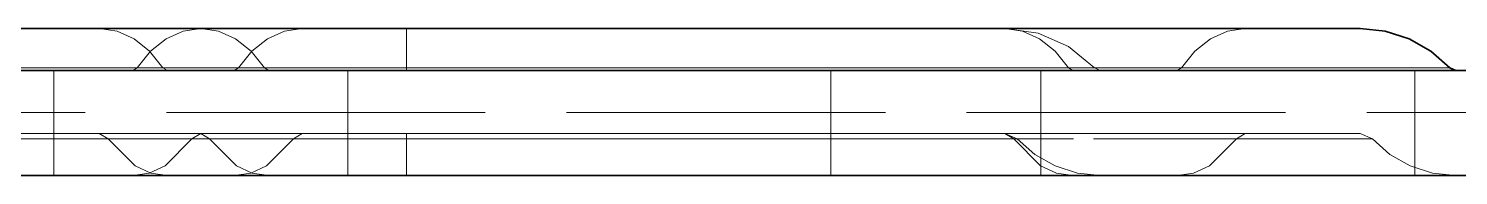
# Model space of a CAD drawing. Extents: x -442948 to -439736, y 420528 to 424220.
# Drawn here: x -442406.22 to -442372.18, y 423917.26 to 423920.76 of the extents above; entities that cross this region are included whole.
import ezdxf

# ---------------------------------------------------------------- set-up
doc = ezdxf.new("R2010")
doc.units = 0
doc.linetypes.add('DASHED2', pattern=[9.525, 6.35, -3.175])
for name, color, linetype, lineweight in [('GIZLI', 8, 'DASHED2', 18), ('GORUNEN', 7, 'Continuous', 35), ('TEGET', 8, 'Continuous', 18)]:
    doc.layers.add(name, color=color, linetype=linetype, lineweight=lineweight)

msp = doc.modelspace()

# ---------------------------------------------------------------- linework, layer by layer
at = {"layer": 'GIZLI', "color": 6}
for points in [[(-442421.264, 423920.76), (-442402.121, 423920.76)], [(-442404.536, 423920.76), (-442399.705, 423920.76)], [(-442382.977, 423920.76), (-442402.121, 423920.76)], [(-442402.121, 423920.76), (-442382.977, 423920.76)], [(-442399.705, 423920.76), (-442377.257, 423920.76)], [(-442377.257, 423920.76), (-442376.436, 423920.76), (-442375.512, 423920.76), (-442374.792, 423920.76), (-442374.59, 423920.76), (-442374.521, 423920.76)], [(-442309.621, 423918.76), (-442494.621, 423918.76)]]:
    msp.add_lwpolyline(points, dxfattribs=at)
at = {"layer": 'GIZLI'}
for points in [[(-442403.021, 423919.824), (-442403.339, 423920.22), (-442403.709, 423920.515), (-442404.113, 423920.698), (-442404.536, 423920.76)], [(-442403.636, 423919.824), (-442403.317, 423920.22), (-442402.948, 423920.515), (-442402.543, 423920.698), (-442402.121, 423920.76)], [(-442403.636, 423919.824), (-442403.317, 423920.22), (-442402.948, 423920.515), (-442402.543, 423920.698), (-442402.121, 423920.76)], [(-442400.605, 423919.824), (-442400.924, 423920.22), (-442401.293, 423920.515), (-442401.698, 423920.698), (-442402.121, 423920.76)], [(-442400.605, 423919.824), (-442400.924, 423920.22), (-442401.293, 423920.515), (-442401.698, 423920.698), (-442402.121, 423920.76)], [(-442401.221, 423919.824), (-442400.902, 423920.22), (-442400.533, 423920.515), (-442400.128, 423920.698), (-442399.705, 423920.76)], [(-442381.462, 423919.824), (-442381.78, 423920.22), (-442382.15, 423920.515), (-442382.555, 423920.698), (-442382.977, 423920.76)], [(-442381.462, 423919.824), (-442381.78, 423920.22), (-442382.15, 423920.515), (-442382.555, 423920.698), (-442382.977, 423920.76)], [(-442380.844, 423919.824), (-442381.459, 423920.33), (-442382.188, 423920.65), (-442382.977, 423920.76)], [(-442378.773, 423919.824), (-442378.454, 423920.22), (-442378.085, 423920.515), (-442377.68, 423920.698), (-442377.257, 423920.76)], [(-442432.121, 423919.76), (-442431.368, 423919.76), (-442429.15, 423919.76), (-442425.576, 423919.76), (-442420.825, 423919.76), (-442415.137, 423919.76), (-442408.796, 423919.76), (-442402.121, 423919.76), (-442395.445, 423919.76), (-442389.104, 423919.76), (-442383.416, 423919.76), (-442378.666, 423919.76), (-442375.092, 423919.76), (-442372.873, 423919.76), (-442372.121, 423919.76)], [(-442425.364, 423919.76), (-442402.916, 423919.76)], [(-442422.884, 423919.76), (-442403.741, 423919.76)], [(-442403.741, 423919.76), (-442422.884, 423919.76)], [(-442422.779, 423919.824), (-442403.636, 423919.824)], [(-442387.121, 423919.76), (-442417.121, 423919.76)], [(-442407.021, 423919.824), (-442403.021, 423919.824)], [(-442403.636, 423919.824), (-442407.021, 423919.824)], [(-442397.221, 423919.76), (-442407.021, 423919.76)], [(-442402.121, 423919.76), (-442402.512, 423919.76), (-442402.899, 423919.76), (-442403.277, 423919.76), (-442403.639, 423919.76), (-442403.983, 423919.76), (-442404.303, 423919.76), (-442404.595, 423919.76), (-442404.857, 423919.76), (-442405.084, 423919.76), (-442405.274, 423919.76), (-442405.424, 423919.76), (-442405.533, 423919.76), (-442405.599, 423919.76), (-442405.621, 423919.76)], [(-442405.621, 423919.76), (-442405.621, 423917.26)], [(-442405.621, 423919.76), (-442405.599, 423919.76), (-442405.533, 423919.76), (-442405.424, 423919.76), (-442405.274, 423919.76), (-442405.084, 423919.76), (-442404.857, 423919.76), (-442404.595, 423919.76), (-442404.303, 423919.76), (-442403.983, 423919.76), (-442403.639, 423919.76), (-442403.277, 423919.76), (-442402.899, 423919.76), (-442402.512, 423919.76), (-442402.121, 423919.76)], [(-442402.121, 423919.76), (-442402.512, 423919.76), (-442402.899, 423919.76), (-442403.277, 423919.76), (-442403.639, 423919.76), (-442403.983, 423919.76), (-442404.303, 423919.76), (-442404.595, 423919.76), (-442404.857, 423919.76), (-442405.084, 423919.76), (-442405.274, 423919.76), (-442405.424, 423919.76), (-442405.533, 423919.76), (-442405.599, 423919.76), (-442405.621, 423919.76)], [(-442405.621, 423919.76), (-442405.621, 423917.26)], [(-442405.621, 423919.76), (-442405.599, 423919.76), (-442405.533, 423919.76), (-442405.424, 423919.76), (-442405.274, 423919.76), (-442405.084, 423919.76), (-442404.857, 423919.76), (-442404.595, 423919.76), (-442404.303, 423919.76), (-442403.983, 423919.76), (-442403.639, 423919.76), (-442403.277, 423919.76), (-442402.899, 423919.76), (-442402.512, 423919.76), (-442402.121, 423919.76)], [(-442402.121, 423919.76), (-442402.512, 423919.76), (-442402.899, 423919.76), (-442403.277, 423919.76), (-442403.639, 423919.76), (-442403.983, 423919.76), (-442404.303, 423919.76), (-442404.595, 423919.76), (-442404.857, 423919.76), (-442405.084, 423919.76), (-442405.274, 423919.76), (-442405.424, 423919.76), (-442405.533, 423919.76), (-442405.599, 423919.76), (-442405.621, 423919.76)], [(-442405.621, 423919.76), (-442405.621, 423917.26)], [(-442405.621, 423919.76), (-442405.599, 423919.76), (-442405.533, 423919.76), (-442405.424, 423919.76), (-442405.274, 423919.76), (-442405.084, 423919.76), (-442404.857, 423919.76), (-442404.595, 423919.76), (-442404.303, 423919.76), (-442403.983, 423919.76), (-442403.639, 423919.76), (-442403.277, 423919.76), (-442402.899, 423919.76), (-442402.512, 423919.76), (-442402.121, 423919.76)], [(-442402.121, 423919.76), (-442402.512, 423919.76), (-442402.899, 423919.76), (-442403.277, 423919.76), (-442403.639, 423919.76), (-442403.983, 423919.76), (-442404.303, 423919.76), (-442404.595, 423919.76), (-442404.857, 423919.76), (-442405.084, 423919.76), (-442405.274, 423919.76), (-442405.424, 423919.76), (-442405.533, 423919.76), (-442405.599, 423919.76), (-442405.621, 423919.76)], [(-442405.621, 423919.76), (-442405.621, 423917.26)], [(-442405.621, 423919.76), (-442405.599, 423919.76), (-442405.533, 423919.76), (-442405.424, 423919.76), (-442405.274, 423919.76), (-442405.084, 423919.76), (-442404.857, 423919.76), (-442404.595, 423919.76), (-442404.303, 423919.76), (-442403.983, 423919.76), (-442403.639, 423919.76), (-442403.277, 423919.76), (-442402.899, 423919.76), (-442402.512, 423919.76), (-442402.121, 423919.76)], [(-442402.121, 423919.76), (-442402.512, 423919.76), (-442402.899, 423919.76), (-442403.277, 423919.76), (-442403.639, 423919.76), (-442403.983, 423919.76), (-442404.303, 423919.76), (-442404.595, 423919.76), (-442404.857, 423919.76), (-442405.084, 423919.76), (-442405.274, 423919.76), (-442405.424, 423919.76), (-442405.533, 423919.76), (-442405.599, 423919.76), (-442405.621, 423919.76)], [(-442405.621, 423919.76), (-442405.621, 423917.26)], [(-442405.621, 423919.76), (-442405.599, 423919.76), (-442405.533, 423919.76), (-442405.424, 423919.76), (-442405.274, 423919.76), (-442405.084, 423919.76), (-442404.857, 423919.76), (-442404.595, 423919.76), (-442404.303, 423919.76), (-442403.983, 423919.76), (-442403.639, 423919.76), (-442403.277, 423919.76), (-442402.899, 423919.76), (-442402.512, 423919.76), (-442402.121, 423919.76)], [(-442402.121, 423919.76), (-442402.512, 423919.76), (-442402.899, 423919.76), (-442403.277, 423919.76), (-442403.639, 423919.76), (-442403.983, 423919.76), (-442404.303, 423919.76), (-442404.595, 423919.76), (-442404.857, 423919.76), (-442405.084, 423919.76), (-442405.274, 423919.76), (-442405.424, 423919.76), (-442405.533, 423919.76), (-442405.599, 423919.76), (-442405.621, 423919.76)], [(-442405.621, 423919.76), (-442405.621, 423917.26)], [(-442405.621, 423919.76), (-442405.599, 423919.76), (-442405.533, 423919.76), (-442405.424, 423919.76), (-442405.274, 423919.76), (-442405.084, 423919.76), (-442404.857, 423919.76), (-442404.595, 423919.76), (-442404.303, 423919.76), (-442403.983, 423919.76), (-442403.639, 423919.76), (-442403.277, 423919.76), (-442402.899, 423919.76), (-442402.512, 423919.76), (-442402.121, 423919.76)], [(-442402.121, 423919.76), (-442402.512, 423919.76), (-442402.899, 423919.76), (-442403.277, 423919.76), (-442403.639, 423919.76), (-442403.983, 423919.76), (-442404.303, 423919.76), (-442404.595, 423919.76), (-442404.857, 423919.76), (-442405.084, 423919.76), (-442405.274, 423919.76), (-442405.424, 423919.76), (-442405.533, 423919.76), (-442405.599, 423919.76), (-442405.621, 423919.76)], [(-442405.621, 423919.76), (-442405.621, 423917.26)], [(-442405.621, 423919.76), (-442405.599, 423919.76), (-442405.533, 423919.76), (-442405.424, 423919.76), (-442405.274, 423919.76), (-442405.084, 423919.76), (-442404.857, 423919.76), (-442404.595, 423919.76), (-442404.303, 423919.76), (-442403.983, 423919.76), (-442403.639, 423919.76), (-442403.277, 423919.76), (-442402.899, 423919.76), (-442402.512, 423919.76), (-442402.121, 423919.76)], [(-442402.121, 423919.76), (-442402.512, 423919.76), (-442402.899, 423919.76), (-442403.277, 423919.76), (-442403.639, 423919.76), (-442403.983, 423919.76), (-442404.303, 423919.76), (-442404.595, 423919.76), (-442404.857, 423919.76), (-442405.084, 423919.76), (-442405.274, 423919.76), (-442405.424, 423919.76), (-442405.533, 423919.76), (-442405.599, 423919.76), (-442405.621, 423919.76)], [(-442405.621, 423919.76), (-442405.621, 423917.26)], [(-442405.621, 423919.76), (-442405.599, 423919.76), (-442405.533, 423919.76), (-442405.424, 423919.76), (-442405.274, 423919.76), (-442405.084, 423919.76), (-442404.857, 423919.76), (-442404.595, 423919.76), (-442404.303, 423919.76), (-442403.983, 423919.76), (-442403.639, 423919.76), (-442403.277, 423919.76), (-442402.899, 423919.76), (-442402.512, 423919.76), (-442402.121, 423919.76)], [(-442403.636, 423919.824), (-442403.741, 423919.76)], [(-442403.636, 423919.824), (-442403.741, 423919.76)], [(-442400.501, 423919.76), (-442400.692, 423919.76), (-442400.901, 423919.76), (-442401.126, 423919.76), (-442401.363, 423919.76), (-442401.61, 423919.76), (-442401.864, 423919.76), (-442402.121, 423919.76), (-442402.377, 423919.76), (-442402.631, 423919.76), (-442402.878, 423919.76), (-442403.115, 423919.76), (-442403.34, 423919.76), (-442403.549, 423919.76), (-442403.741, 423919.76)], [(-442403.741, 423919.76), (-442403.549, 423919.76), (-442403.34, 423919.76), (-442403.115, 423919.76), (-442402.878, 423919.76), (-442402.631, 423919.76), (-442402.377, 423919.76), (-442402.121, 423919.76), (-442401.864, 423919.76), (-442401.61, 423919.76), (-442401.363, 423919.76), (-442401.126, 423919.76), (-442400.901, 423919.76), (-442400.692, 423919.76), (-442400.501, 423919.76)], [(-442403.636, 423919.824), (-442400.605, 423919.824)], [(-442403.636, 423919.824), (-442403.457, 423919.824), (-442403.262, 423919.824), (-442403.051, 423919.824), (-442402.829, 423919.824), (-442402.598, 423919.824), (-442402.361, 423919.824), (-442402.121, 423919.824), (-442401.88, 423919.824), (-442401.643, 423919.824), (-442401.412, 423919.824), (-442401.19, 423919.824), (-442400.98, 423919.824), (-442400.784, 423919.824), (-442400.605, 423919.824)], [(-442401.221, 423919.824), (-442403.021, 423919.824)], [(-442402.916, 423919.76), (-442403.021, 423919.824)], [(-442401.325, 423919.76), (-442402.916, 423919.76)], [(-442398.621, 423919.76), (-442398.643, 423919.76), (-442398.708, 423919.76), (-442398.817, 423919.76), (-442398.967, 423919.76), (-442399.157, 423919.76), (-442399.384, 423919.76), (-442399.646, 423919.76), (-442399.938, 423919.76), (-442400.258, 423919.76), (-442400.602, 423919.76), (-442400.965, 423919.76), (-442401.342, 423919.76), (-442401.729, 423919.76), (-442402.121, 423919.76)], [(-442402.121, 423919.76), (-442401.729, 423919.76), (-442401.342, 423919.76), (-442400.965, 423919.76), (-442400.602, 423919.76), (-442400.258, 423919.76), (-442399.938, 423919.76), (-442399.646, 423919.76), (-442399.384, 423919.76), (-442399.157, 423919.76), (-442398.967, 423919.76), (-442398.817, 423919.76), (-442398.708, 423919.76), (-442398.643, 423919.76), (-442398.621, 423919.76)], [(-442398.621, 423919.76), (-442398.643, 423919.76), (-442398.708, 423919.76), (-442398.817, 423919.76), (-442398.967, 423919.76), (-442399.157, 423919.76), (-442399.384, 423919.76), (-442399.646, 423919.76), (-442399.938, 423919.76), (-442400.258, 423919.76), (-442400.602, 423919.76), (-442400.965, 423919.76), (-442401.342, 423919.76), (-442401.729, 423919.76), (-442402.121, 423919.76)], [(-442402.121, 423919.76), (-442401.729, 423919.76), (-442401.342, 423919.76), (-442400.965, 423919.76), (-442400.602, 423919.76), (-442400.258, 423919.76), (-442399.938, 423919.76), (-442399.646, 423919.76), (-442399.384, 423919.76), (-442399.157, 423919.76), (-442398.967, 423919.76), (-442398.817, 423919.76), (-442398.708, 423919.76), (-442398.643, 423919.76), (-442398.621, 423919.76)], [(-442398.621, 423919.76), (-442398.643, 423919.76), (-442398.708, 423919.76), (-442398.817, 423919.76), (-442398.967, 423919.76), (-442399.157, 423919.76), (-442399.384, 423919.76), (-442399.646, 423919.76), (-442399.938, 423919.76), (-442400.258, 423919.76), (-442400.602, 423919.76), (-442400.965, 423919.76), (-442401.342, 423919.76), (-442401.729, 423919.76), (-442402.121, 423919.76)], [(-442402.121, 423919.76), (-442401.729, 423919.76), (-442401.342, 423919.76), (-442400.965, 423919.76), (-442400.602, 423919.76), (-442400.258, 423919.76), (-442399.938, 423919.76), (-442399.646, 423919.76), (-442399.384, 423919.76), (-442399.157, 423919.76), (-442398.967, 423919.76), (-442398.817, 423919.76), (-442398.708, 423919.76), (-442398.643, 423919.76), (-442398.621, 423919.76)], [(-442398.621, 423919.76), (-442398.643, 423919.76), (-442398.708, 423919.76), (-442398.817, 423919.76), (-442398.967, 423919.76), (-442399.157, 423919.76), (-442399.384, 423919.76), (-442399.646, 423919.76), (-442399.938, 423919.76), (-442400.258, 423919.76), (-442400.602, 423919.76), (-442400.965, 423919.76), (-442401.342, 423919.76), (-442401.729, 423919.76), (-442402.121, 423919.76)], [(-442402.121, 423919.76), (-442401.729, 423919.76), (-442401.342, 423919.76), (-442400.965, 423919.76), (-442400.602, 423919.76), (-442400.258, 423919.76), (-442399.938, 423919.76), (-442399.646, 423919.76), (-442399.384, 423919.76), (-442399.157, 423919.76), (-442398.967, 423919.76), (-442398.817, 423919.76), (-442398.708, 423919.76), (-442398.643, 423919.76), (-442398.621, 423919.76)], [(-442398.621, 423919.76), (-442398.643, 423919.76), (-442398.708, 423919.76), (-442398.817, 423919.76), (-442398.967, 423919.76), (-442399.157, 423919.76), (-442399.384, 423919.76), (-442399.646, 423919.76), (-442399.938, 423919.76), (-442400.258, 423919.76), (-442400.602, 423919.76), (-442400.965, 423919.76), (-442401.342, 423919.76), (-442401.729, 423919.76), (-442402.121, 423919.76)], [(-442402.121, 423919.76), (-442401.729, 423919.76), (-442401.342, 423919.76), (-442400.965, 423919.76), (-442400.602, 423919.76), (-442400.258, 423919.76), (-442399.938, 423919.76), (-442399.646, 423919.76), (-442399.384, 423919.76), (-442399.157, 423919.76), (-442398.967, 423919.76), (-442398.817, 423919.76), (-442398.708, 423919.76), (-442398.643, 423919.76), (-442398.621, 423919.76)], [(-442398.621, 423919.76), (-442398.643, 423919.76), (-442398.708, 423919.76), (-442398.817, 423919.76), (-442398.967, 423919.76), (-442399.157, 423919.76), (-442399.384, 423919.76), (-442399.646, 423919.76), (-442399.938, 423919.76), (-442400.258, 423919.76), (-442400.602, 423919.76), (-442400.965, 423919.76), (-442401.342, 423919.76), (-442401.729, 423919.76), (-442402.121, 423919.76)], [(-442402.121, 423919.76), (-442401.729, 423919.76), (-442401.342, 423919.76), (-442400.965, 423919.76), (-442400.602, 423919.76), (-442400.258, 423919.76), (-442399.938, 423919.76), (-442399.646, 423919.76), (-442399.384, 423919.76), (-442399.157, 423919.76), (-442398.967, 423919.76), (-442398.817, 423919.76), (-442398.708, 423919.76), (-442398.643, 423919.76), (-442398.621, 423919.76)], [(-442398.621, 423919.76), (-442398.643, 423919.76), (-442398.708, 423919.76), (-442398.817, 423919.76), (-442398.967, 423919.76), (-442399.157, 423919.76), (-442399.384, 423919.76), (-442399.646, 423919.76), (-442399.938, 423919.76), (-442400.258, 423919.76), (-442400.602, 423919.76), (-442400.965, 423919.76), (-442401.342, 423919.76), (-442401.729, 423919.76), (-442402.121, 423919.76)], [(-442402.121, 423919.76), (-442401.729, 423919.76), (-442401.342, 423919.76), (-442400.965, 423919.76), (-442400.602, 423919.76), (-442400.258, 423919.76), (-442399.938, 423919.76), (-442399.646, 423919.76), (-442399.384, 423919.76), (-442399.157, 423919.76), (-442398.967, 423919.76), (-442398.817, 423919.76), (-442398.708, 423919.76), (-442398.643, 423919.76), (-442398.621, 423919.76)], [(-442398.621, 423919.76), (-442398.643, 423919.76), (-442398.708, 423919.76), (-442398.817, 423919.76), (-442398.967, 423919.76), (-442399.157, 423919.76), (-442399.384, 423919.76), (-442399.646, 423919.76), (-442399.938, 423919.76), (-442400.258, 423919.76), (-442400.602, 423919.76), (-442400.965, 423919.76), (-442401.342, 423919.76), (-442401.729, 423919.76), (-442402.121, 423919.76)], [(-442402.121, 423919.76), (-442401.729, 423919.76), (-442401.342, 423919.76), (-442400.965, 423919.76), (-442400.602, 423919.76), (-442400.258, 423919.76), (-442399.938, 423919.76), (-442399.646, 423919.76), (-442399.384, 423919.76), (-442399.157, 423919.76), (-442398.967, 423919.76), (-442398.817, 423919.76), (-442398.708, 423919.76), (-442398.643, 423919.76), (-442398.621, 423919.76)], [(-442401.221, 423919.824), (-442401.325, 423919.76)], [(-442401.325, 423919.76), (-442378.877, 423919.76)], [(-442401.221, 423919.824), (-442378.773, 423919.824)], [(-442381.462, 423919.824), (-442400.605, 423919.824)], [(-442400.605, 423919.824), (-442381.462, 423919.824)], [(-442400.501, 423919.76), (-442400.605, 423919.824)], [(-442400.501, 423919.76), (-442400.605, 423919.824)], [(-442381.357, 423919.76), (-442400.501, 423919.76)], [(-442400.501, 423919.76), (-442381.357, 423919.76)], [(-442398.621, 423919.76), (-442398.621, 423917.26)], [(-442398.621, 423919.76), (-442398.621, 423917.26)], [(-442398.621, 423919.76), (-442398.621, 423917.26)], [(-442398.621, 423919.76), (-442398.621, 423917.26)], [(-442398.621, 423919.76), (-442398.621, 423917.26)], [(-442398.621, 423919.76), (-442398.621, 423917.26)], [(-442398.621, 423919.76), (-442398.621, 423917.26)], [(-442398.621, 423919.76), (-442398.621, 423917.26)], [(-442397.221, 423919.76), (-442392.345, 423919.76), (-442387.659, 423919.76), (-442385.443, 423919.76), (-442383.341, 423919.76), (-442381.373, 423919.76), (-442379.557, 423919.76), (-442377.911, 423919.76), (-442376.451, 423919.76), (-442375.191, 423919.76), (-442374.143, 423919.76), (-442373.317, 423919.76), (-442372.721, 423919.76), (-442372.361, 423919.76), (-442372.24, 423919.76)], [(-442382.121, 423919.76), (-442382.152, 423919.76), (-442382.246, 423919.76), (-442382.401, 423919.76), (-442382.616, 423919.76), (-442382.887, 423919.76), (-442383.211, 423919.76), (-442383.585, 423919.76), (-442384.003, 423919.76), (-442384.46, 423919.76), (-442384.951, 423919.76), (-442385.469, 423919.76), (-442386.008, 423919.76), (-442386.561, 423919.76), (-442387.121, 423919.76)], [(-442387.121, 423919.76), (-442387.121, 423917.26)], [(-442382.121, 423919.76), (-442382.121, 423917.26)], [(-442382.121, 423917.26), (-442382.121, 423919.76)], [(-442373.221, 423919.76), (-442382.121, 423919.76)], [(-442381.462, 423919.824), (-442381.004, 423919.824), (-442380.844, 423919.824)], [(-442380.844, 423919.824), (-442381.462, 423919.824)], [(-442381.462, 423919.824), (-442381.357, 423919.76)], [(-442381.462, 423919.824), (-442381.357, 423919.76)], [(-442381.357, 423919.76), (-442381.27, 423919.76), (-442381.189, 423919.76), (-442381.113, 423919.76), (-442381.042, 423919.76), (-442380.978, 423919.76), (-442380.92, 423919.76), (-442380.868, 423919.76), (-442380.823, 423919.76), (-442380.785, 423919.76), (-442380.753, 423919.76), (-442380.729, 423919.76), (-442380.711, 423919.76), (-442380.7, 423919.76), (-442380.697, 423919.76)], [(-442380.697, 423919.76), (-442380.7, 423919.76), (-442380.711, 423919.76), (-442380.729, 423919.76), (-442380.753, 423919.76), (-442380.785, 423919.76), (-442380.823, 423919.76), (-442380.868, 423919.76), (-442380.92, 423919.76), (-442380.978, 423919.76), (-442381.042, 423919.76), (-442381.113, 423919.76), (-442381.189, 423919.76), (-442381.27, 423919.76), (-442381.357, 423919.76)], [(-442380.844, 423919.824), (-442380.697, 423919.76)], [(-442378.773, 423919.824), (-442378.877, 423919.76)], [(-442372.24, 423919.76), (-442372.408, 423919.76), (-442372.897, 423919.76), (-442373.665, 423919.76), (-442374.644, 423919.76), (-442376.89, 423919.76), (-442377.963, 423919.76), (-442378.877, 423919.76)], [(-442372.387, 423919.824), (-442372.443, 423919.824), (-442372.61, 423919.824), (-442373.249, 423919.824), (-442374.227, 423919.824), (-442375.427, 423919.824)], [(-442372.121, 423919.76), (-442372.126, 423919.76), (-442372.143, 423919.76), (-442372.171, 423919.76), (-442372.211, 423919.76), (-442372.262, 423919.76), (-442372.324, 423919.76), (-442372.397, 423919.76), (-442372.481, 423919.76), (-442372.577, 423919.76), (-442372.684, 423919.76), (-442372.801, 423919.76), (-442372.93, 423919.76), (-442373.07, 423919.76), (-442373.221, 423919.76)], [(-442373.221, 423917.26), (-442373.221, 423919.76)], [(-442372.387, 423919.824), (-442372.374, 423919.811), (-442372.321, 423919.776), (-442372.24, 423919.76)], [(-442460.089, 423918.76), (-442344.152, 423918.76)], [(-442426.984, 423918.26), (-442404.536, 423918.26)], [(-442426.775, 423918.131), (-442404.327, 423918.131)], [(-442421.473, 423918.131), (-442402.33, 423918.131)], [(-442402.33, 423918.131), (-442421.473, 423918.131)], [(-442421.264, 423918.26), (-442402.121, 423918.26)], [(-442402.121, 423918.26), (-442421.264, 423918.26)], [(-442397.221, 423918.26), (-442407.021, 423918.26)], [(-442397.221, 423918.131), (-442407.021, 423918.131)], [(-442404.536, 423918.26), (-442399.705, 423918.26)], [(-442404.327, 423918.131), (-442404.536, 423918.26)], [(-442399.914, 423918.131), (-442404.327, 423918.131)], [(-442402.916, 423917.26), (-442403.31, 423917.317), (-442403.686, 423917.487), (-442404.327, 423918.131)], [(-442402.33, 423918.131), (-442402.97, 423917.487), (-442403.347, 423917.317), (-442403.741, 423917.26)], [(-442402.33, 423918.131), (-442402.97, 423917.487), (-442403.347, 423917.317), (-442403.741, 423917.26)], [(-442402.33, 423918.131), (-442402.121, 423918.26)], [(-442402.33, 423918.131), (-442402.121, 423918.26)], [(-442402.33, 423918.131), (-442401.912, 423918.131)], [(-442402.33, 423918.131), (-442402.305, 423918.131), (-442402.278, 423918.131), (-442402.249, 423918.131), (-442402.218, 423918.131), (-442402.186, 423918.131), (-442402.154, 423918.131), (-442402.121, 423918.131), (-442402.087, 423918.131), (-442402.055, 423918.131), (-442402.023, 423918.131), (-442401.992, 423918.131), (-442401.963, 423918.131), (-442401.936, 423918.131), (-442401.912, 423918.131)], [(-442402.121, 423918.26), (-442382.977, 423918.26)], [(-442382.977, 423918.26), (-442402.121, 423918.26)], [(-442401.912, 423918.131), (-442402.121, 423918.26)], [(-442401.912, 423918.131), (-442402.121, 423918.26)], [(-442382.768, 423918.131), (-442401.912, 423918.131)], [(-442401.912, 423918.131), (-442382.768, 423918.131)], [(-442400.501, 423917.26), (-442400.894, 423917.317), (-442401.271, 423917.487), (-442401.912, 423918.131)], [(-442400.501, 423917.26), (-442400.894, 423917.317), (-442401.271, 423917.487), (-442401.912, 423918.131)], [(-442399.914, 423918.131), (-442400.555, 423917.487), (-442400.932, 423917.317), (-442401.325, 423917.26)], [(-442399.914, 423918.131), (-442399.705, 423918.26)], [(-442399.914, 423918.131), (-442377.466, 423918.131)], [(-442399.705, 423918.26), (-442377.257, 423918.26)], [(-442374.521, 423918.26), (-442374.63, 423918.26), (-442374.957, 423918.26), (-442375.499, 423918.26), (-442376.249, 423918.26), (-442377.202, 423918.26), (-442378.347, 423918.26), (-442379.674, 423918.26), (-442381.169, 423918.26), (-442382.819, 423918.26), (-442384.607, 423918.26), (-442386.517, 423918.26), (-442388.53, 423918.26), (-442392.789, 423918.26), (-442397.221, 423918.26)], [(-442397.221, 423918.131), (-442397.221, 423918.148), (-442397.221, 423918.163), (-442397.221, 423918.178), (-442397.221, 423918.192), (-442397.221, 423918.204), (-442397.221, 423918.216), (-442397.221, 423918.226), (-442397.221, 423918.235), (-442397.221, 423918.242), (-442397.221, 423918.249), (-442397.221, 423918.253), (-442397.221, 423918.257), (-442397.221, 423918.259), (-442397.221, 423918.26)], [(-442397.221, 423918.131), (-442374.226, 423918.131)], [(-442397.221, 423918.131), (-442397.221, 423918.017), (-442397.221, 423917.909), (-442397.221, 423917.809), (-442397.221, 423917.717), (-442397.221, 423917.632), (-442397.221, 423917.555), (-442397.221, 423917.487), (-442397.221, 423917.427), (-442397.221, 423917.376), (-442397.221, 423917.335), (-442397.221, 423917.302), (-442397.221, 423917.278), (-442397.221, 423917.264), (-442397.221, 423917.26)], [(-442382.768, 423918.131), (-442382.977, 423918.26)], [(-442382.768, 423918.131), (-442382.977, 423918.26)], [(-442382.683, 423918.131), (-442382.977, 423918.26)], [(-442382.768, 423918.131), (-442382.683, 423918.131)], [(-442382.683, 423918.131), (-442382.768, 423918.131)], [(-442382.768, 423918.131), (-442382.128, 423917.487), (-442381.751, 423917.317), (-442381.357, 423917.26)], [(-442382.768, 423918.131), (-442382.128, 423917.487), (-442381.751, 423917.317), (-442381.357, 423917.26)], [(-442382.683, 423918.131), (-442382.265, 423917.762), (-442381.781, 423917.487), (-442381.251, 423917.317), (-442380.697, 423917.26)], [(-442377.466, 423918.131), (-442378.107, 423917.487), (-442378.484, 423917.317), (-442378.877, 423917.26)], [(-442377.466, 423918.131), (-442377.257, 423918.26)], [(-442374.226, 423918.131), (-442374.309, 423918.131), (-442374.548, 423918.131), (-442374.923, 423918.131), (-442375.4, 423918.131), (-442376.494, 423918.131), (-442377.466, 423918.131)], [(-442377.257, 423918.26), (-442376.436, 423918.26), (-442375.512, 423918.26), (-442374.792, 423918.26), (-442374.59, 423918.26), (-442374.521, 423918.26)], [(-442374.226, 423918.131), (-442374.521, 423918.26)], [(-442374.226, 423918.131), (-442374.521, 423918.26)], [(-442372.24, 423917.26), (-442372.794, 423917.317), (-442373.325, 423917.487), (-442373.809, 423917.762), (-442374.226, 423918.131)], [(-442372.24, 423917.26), (-442372.794, 423917.317), (-442373.325, 423917.487), (-442373.809, 423917.762), (-442374.226, 423918.131)], [(-442432.121, 423917.26), (-442431.368, 423917.26), (-442429.15, 423917.26), (-442425.576, 423917.26), (-442420.825, 423917.26), (-442415.137, 423917.26), (-442408.796, 423917.26), (-442402.121, 423917.26), (-442395.445, 423917.26), (-442389.104, 423917.26), (-442383.416, 423917.26), (-442378.666, 423917.26), (-442375.092, 423917.26), (-442372.873, 423917.26), (-442372.121, 423917.26)], [(-442425.364, 423917.26), (-442402.916, 423917.26)], [(-442422.884, 423917.26), (-442403.741, 423917.26)], [(-442403.741, 423917.26), (-442422.884, 423917.26)], [(-442387.121, 423917.26), (-442417.121, 423917.26)], [(-442397.221, 423917.26), (-442407.021, 423917.26)], [(-442402.121, 423917.26), (-442402.512, 423917.26), (-442402.899, 423917.26), (-442403.277, 423917.26), (-442403.639, 423917.26), (-442403.983, 423917.26), (-442404.303, 423917.26), (-442404.595, 423917.26), (-442404.857, 423917.26), (-442405.084, 423917.26), (-442405.274, 423917.26), (-442405.424, 423917.26), (-442405.533, 423917.26), (-442405.599, 423917.26), (-442405.621, 423917.26)], [(-442405.621, 423917.26), (-442405.599, 423917.26), (-442405.533, 423917.26), (-442405.424, 423917.26), (-442405.274, 423917.26), (-442405.084, 423917.26), (-442404.857, 423917.26), (-442404.595, 423917.26), (-442404.303, 423917.26), (-442403.983, 423917.26), (-442403.639, 423917.26), (-442403.277, 423917.26), (-442402.899, 423917.26), (-442402.512, 423917.26), (-442402.121, 423917.26)], [(-442402.121, 423917.26), (-442402.512, 423917.26), (-442402.899, 423917.26), (-442403.277, 423917.26), (-442403.639, 423917.26), (-442403.983, 423917.26), (-442404.303, 423917.26), (-442404.595, 423917.26), (-442404.857, 423917.26), (-442405.084, 423917.26), (-442405.274, 423917.26), (-442405.424, 423917.26), (-442405.533, 423917.26), (-442405.599, 423917.26), (-442405.621, 423917.26)], [(-442405.621, 423917.26), (-442405.599, 423917.26), (-442405.533, 423917.26), (-442405.424, 423917.26), (-442405.274, 423917.26), (-442405.084, 423917.26), (-442404.857, 423917.26), (-442404.595, 423917.26), (-442404.303, 423917.26), (-442403.983, 423917.26), (-442403.639, 423917.26), (-442403.277, 423917.26), (-442402.899, 423917.26), (-442402.512, 423917.26), (-442402.121, 423917.26)], [(-442402.121, 423917.26), (-442402.512, 423917.26), (-442402.899, 423917.26), (-442403.277, 423917.26), (-442403.639, 423917.26), (-442403.983, 423917.26), (-442404.303, 423917.26), (-442404.595, 423917.26), (-442404.857, 423917.26), (-442405.084, 423917.26), (-442405.274, 423917.26), (-442405.424, 423917.26), (-442405.533, 423917.26), (-442405.599, 423917.26), (-442405.621, 423917.26)], [(-442405.621, 423917.26), (-442405.599, 423917.26), (-442405.533, 423917.26), (-442405.424, 423917.26), (-442405.274, 423917.26), (-442405.084, 423917.26), (-442404.857, 423917.26), (-442404.595, 423917.26), (-442404.303, 423917.26), (-442403.983, 423917.26), (-442403.639, 423917.26), (-442403.277, 423917.26), (-442402.899, 423917.26), (-442402.512, 423917.26), (-442402.121, 423917.26)], [(-442402.121, 423917.26), (-442402.512, 423917.26), (-442402.899, 423917.26), (-442403.277, 423917.26), (-442403.639, 423917.26), (-442403.983, 423917.26), (-442404.303, 423917.26), (-442404.595, 423917.26), (-442404.857, 423917.26), (-442405.084, 423917.26), (-442405.274, 423917.26), (-442405.424, 423917.26), (-442405.533, 423917.26), (-442405.599, 423917.26), (-442405.621, 423917.26)], [(-442405.621, 423917.26), (-442405.599, 423917.26), (-442405.533, 423917.26), (-442405.424, 423917.26), (-442405.274, 423917.26), (-442405.084, 423917.26), (-442404.857, 423917.26), (-442404.595, 423917.26), (-442404.303, 423917.26), (-442403.983, 423917.26), (-442403.639, 423917.26), (-442403.277, 423917.26), (-442402.899, 423917.26), (-442402.512, 423917.26), (-442402.121, 423917.26)], [(-442402.121, 423917.26), (-442402.512, 423917.26), (-442402.899, 423917.26), (-442403.277, 423917.26), (-442403.639, 423917.26), (-442403.983, 423917.26), (-442404.303, 423917.26), (-442404.595, 423917.26), (-442404.857, 423917.26), (-442405.084, 423917.26), (-442405.274, 423917.26), (-442405.424, 423917.26), (-442405.533, 423917.26), (-442405.599, 423917.26), (-442405.621, 423917.26)], [(-442405.621, 423917.26), (-442405.599, 423917.26), (-442405.533, 423917.26), (-442405.424, 423917.26), (-442405.274, 423917.26), (-442405.084, 423917.26), (-442404.857, 423917.26), (-442404.595, 423917.26), (-442404.303, 423917.26), (-442403.983, 423917.26), (-442403.639, 423917.26), (-442403.277, 423917.26), (-442402.899, 423917.26), (-442402.512, 423917.26), (-442402.121, 423917.26)], [(-442402.121, 423917.26), (-442402.512, 423917.26), (-442402.899, 423917.26), (-442403.277, 423917.26), (-442403.639, 423917.26), (-442403.983, 423917.26), (-442404.303, 423917.26), (-442404.595, 423917.26), (-442404.857, 423917.26), (-442405.084, 423917.26), (-442405.274, 423917.26), (-442405.424, 423917.26), (-442405.533, 423917.26), (-442405.599, 423917.26), (-442405.621, 423917.26)], [(-442405.621, 423917.26), (-442405.599, 423917.26), (-442405.533, 423917.26), (-442405.424, 423917.26), (-442405.274, 423917.26), (-442405.084, 423917.26), (-442404.857, 423917.26), (-442404.595, 423917.26), (-442404.303, 423917.26), (-442403.983, 423917.26), (-442403.639, 423917.26), (-442403.277, 423917.26), (-442402.899, 423917.26), (-442402.512, 423917.26), (-442402.121, 423917.26)], [(-442402.121, 423917.26), (-442402.512, 423917.26), (-442402.899, 423917.26), (-442403.277, 423917.26), (-442403.639, 423917.26), (-442403.983, 423917.26), (-442404.303, 423917.26), (-442404.595, 423917.26), (-442404.857, 423917.26), (-442405.084, 423917.26), (-442405.274, 423917.26), (-442405.424, 423917.26), (-442405.533, 423917.26), (-442405.599, 423917.26), (-442405.621, 423917.26)], [(-442405.621, 423917.26), (-442405.599, 423917.26), (-442405.533, 423917.26), (-442405.424, 423917.26), (-442405.274, 423917.26), (-442405.084, 423917.26), (-442404.857, 423917.26), (-442404.595, 423917.26), (-442404.303, 423917.26), (-442403.983, 423917.26), (-442403.639, 423917.26), (-442403.277, 423917.26), (-442402.899, 423917.26), (-442402.512, 423917.26), (-442402.121, 423917.26)], [(-442402.121, 423917.26), (-442402.512, 423917.26), (-442402.899, 423917.26), (-442403.277, 423917.26), (-442403.639, 423917.26), (-442403.983, 423917.26), (-442404.303, 423917.26), (-442404.595, 423917.26), (-442404.857, 423917.26), (-442405.084, 423917.26), (-442405.274, 423917.26), (-442405.424, 423917.26), (-442405.533, 423917.26), (-442405.599, 423917.26), (-442405.621, 423917.26)], [(-442405.621, 423917.26), (-442405.599, 423917.26), (-442405.533, 423917.26), (-442405.424, 423917.26), (-442405.274, 423917.26), (-442405.084, 423917.26), (-442404.857, 423917.26), (-442404.595, 423917.26), (-442404.303, 423917.26), (-442403.983, 423917.26), (-442403.639, 423917.26), (-442403.277, 423917.26), (-442402.899, 423917.26), (-442402.512, 423917.26), (-442402.121, 423917.26)], [(-442400.501, 423917.26), (-442400.692, 423917.26), (-442400.901, 423917.26), (-442401.126, 423917.26), (-442401.363, 423917.26), (-442401.61, 423917.26), (-442401.864, 423917.26), (-442402.121, 423917.26), (-442402.377, 423917.26), (-442402.631, 423917.26), (-442402.878, 423917.26), (-442403.115, 423917.26), (-442403.34, 423917.26), (-442403.549, 423917.26), (-442403.741, 423917.26)], [(-442403.741, 423917.26), (-442403.549, 423917.26), (-442403.34, 423917.26), (-442403.115, 423917.26), (-442402.878, 423917.26), (-442402.631, 423917.26), (-442402.377, 423917.26), (-442402.121, 423917.26), (-442401.864, 423917.26), (-442401.61, 423917.26), (-442401.363, 423917.26), (-442401.126, 423917.26), (-442400.901, 423917.26), (-442400.692, 423917.26), (-442400.501, 423917.26)], [(-442401.325, 423917.26), (-442402.916, 423917.26)], [(-442398.621, 423917.26), (-442398.643, 423917.26), (-442398.708, 423917.26), (-442398.817, 423917.26), (-442398.967, 423917.26), (-442399.157, 423917.26), (-442399.384, 423917.26), (-442399.646, 423917.26), (-442399.938, 423917.26), (-442400.258, 423917.26), (-442400.602, 423917.26), (-442400.965, 423917.26), (-442401.342, 423917.26), (-442401.729, 423917.26), (-442402.121, 423917.26)], [(-442402.121, 423917.26), (-442401.729, 423917.26), (-442401.342, 423917.26), (-442400.965, 423917.26), (-442400.602, 423917.26), (-442400.258, 423917.26), (-442399.938, 423917.26), (-442399.646, 423917.26), (-442399.384, 423917.26), (-442399.157, 423917.26), (-442398.967, 423917.26), (-442398.817, 423917.26), (-442398.708, 423917.26), (-442398.643, 423917.26), (-442398.621, 423917.26)], [(-442398.621, 423917.26), (-442398.643, 423917.26), (-442398.708, 423917.26), (-442398.817, 423917.26), (-442398.967, 423917.26), (-442399.157, 423917.26), (-442399.384, 423917.26), (-442399.646, 423917.26), (-442399.938, 423917.26), (-442400.258, 423917.26), (-442400.602, 423917.26), (-442400.965, 423917.26), (-442401.342, 423917.26), (-442401.729, 423917.26), (-442402.121, 423917.26)], [(-442402.121, 423917.26), (-442401.729, 423917.26), (-442401.342, 423917.26), (-442400.965, 423917.26), (-442400.602, 423917.26), (-442400.258, 423917.26), (-442399.938, 423917.26), (-442399.646, 423917.26), (-442399.384, 423917.26), (-442399.157, 423917.26), (-442398.967, 423917.26), (-442398.817, 423917.26), (-442398.708, 423917.26), (-442398.643, 423917.26), (-442398.621, 423917.26)], [(-442398.621, 423917.26), (-442398.643, 423917.26), (-442398.708, 423917.26), (-442398.817, 423917.26), (-442398.967, 423917.26), (-442399.157, 423917.26), (-442399.384, 423917.26), (-442399.646, 423917.26), (-442399.938, 423917.26), (-442400.258, 423917.26), (-442400.602, 423917.26), (-442400.965, 423917.26), (-442401.342, 423917.26), (-442401.729, 423917.26), (-442402.121, 423917.26)], [(-442402.121, 423917.26), (-442401.729, 423917.26), (-442401.342, 423917.26), (-442400.965, 423917.26), (-442400.602, 423917.26), (-442400.258, 423917.26), (-442399.938, 423917.26), (-442399.646, 423917.26), (-442399.384, 423917.26), (-442399.157, 423917.26), (-442398.967, 423917.26), (-442398.817, 423917.26), (-442398.708, 423917.26), (-442398.643, 423917.26), (-442398.621, 423917.26)], [(-442398.621, 423917.26), (-442398.643, 423917.26), (-442398.708, 423917.26), (-442398.817, 423917.26), (-442398.967, 423917.26), (-442399.157, 423917.26), (-442399.384, 423917.26), (-442399.646, 423917.26), (-442399.938, 423917.26), (-442400.258, 423917.26), (-442400.602, 423917.26), (-442400.965, 423917.26), (-442401.342, 423917.26), (-442401.729, 423917.26), (-442402.121, 423917.26)], [(-442402.121, 423917.26), (-442401.729, 423917.26), (-442401.342, 423917.26), (-442400.965, 423917.26), (-442400.602, 423917.26), (-442400.258, 423917.26), (-442399.938, 423917.26), (-442399.646, 423917.26), (-442399.384, 423917.26), (-442399.157, 423917.26), (-442398.967, 423917.26), (-442398.817, 423917.26), (-442398.708, 423917.26), (-442398.643, 423917.26), (-442398.621, 423917.26)], [(-442398.621, 423917.26), (-442398.643, 423917.26), (-442398.708, 423917.26), (-442398.817, 423917.26), (-442398.967, 423917.26), (-442399.157, 423917.26), (-442399.384, 423917.26), (-442399.646, 423917.26), (-442399.938, 423917.26), (-442400.258, 423917.26), (-442400.602, 423917.26), (-442400.965, 423917.26), (-442401.342, 423917.26), (-442401.729, 423917.26), (-442402.121, 423917.26)], [(-442402.121, 423917.26), (-442401.729, 423917.26), (-442401.342, 423917.26), (-442400.965, 423917.26), (-442400.602, 423917.26), (-442400.258, 423917.26), (-442399.938, 423917.26), (-442399.646, 423917.26), (-442399.384, 423917.26), (-442399.157, 423917.26), (-442398.967, 423917.26), (-442398.817, 423917.26), (-442398.708, 423917.26), (-442398.643, 423917.26), (-442398.621, 423917.26)], [(-442398.621, 423917.26), (-442398.643, 423917.26), (-442398.708, 423917.26), (-442398.817, 423917.26), (-442398.967, 423917.26), (-442399.157, 423917.26), (-442399.384, 423917.26), (-442399.646, 423917.26), (-442399.938, 423917.26), (-442400.258, 423917.26), (-442400.602, 423917.26), (-442400.965, 423917.26), (-442401.342, 423917.26), (-442401.729, 423917.26), (-442402.121, 423917.26)], [(-442402.121, 423917.26), (-442401.729, 423917.26), (-442401.342, 423917.26), (-442400.965, 423917.26), (-442400.602, 423917.26), (-442400.258, 423917.26), (-442399.938, 423917.26), (-442399.646, 423917.26), (-442399.384, 423917.26), (-442399.157, 423917.26), (-442398.967, 423917.26), (-442398.817, 423917.26), (-442398.708, 423917.26), (-442398.643, 423917.26), (-442398.621, 423917.26)], [(-442398.621, 423917.26), (-442398.643, 423917.26), (-442398.708, 423917.26), (-442398.817, 423917.26), (-442398.967, 423917.26), (-442399.157, 423917.26), (-442399.384, 423917.26), (-442399.646, 423917.26), (-442399.938, 423917.26), (-442400.258, 423917.26), (-442400.602, 423917.26), (-442400.965, 423917.26), (-442401.342, 423917.26), (-442401.729, 423917.26), (-442402.121, 423917.26)], [(-442402.121, 423917.26), (-442401.729, 423917.26), (-442401.342, 423917.26), (-442400.965, 423917.26), (-442400.602, 423917.26), (-442400.258, 423917.26), (-442399.938, 423917.26), (-442399.646, 423917.26), (-442399.384, 423917.26), (-442399.157, 423917.26), (-442398.967, 423917.26), (-442398.817, 423917.26), (-442398.708, 423917.26), (-442398.643, 423917.26), (-442398.621, 423917.26)], [(-442398.621, 423917.26), (-442398.643, 423917.26), (-442398.708, 423917.26), (-442398.817, 423917.26), (-442398.967, 423917.26), (-442399.157, 423917.26), (-442399.384, 423917.26), (-442399.646, 423917.26), (-442399.938, 423917.26), (-442400.258, 423917.26), (-442400.602, 423917.26), (-442400.965, 423917.26), (-442401.342, 423917.26), (-442401.729, 423917.26), (-442402.121, 423917.26)], [(-442402.121, 423917.26), (-442401.729, 423917.26), (-442401.342, 423917.26), (-442400.965, 423917.26), (-442400.602, 423917.26), (-442400.258, 423917.26), (-442399.938, 423917.26), (-442399.646, 423917.26), (-442399.384, 423917.26), (-442399.157, 423917.26), (-442398.967, 423917.26), (-442398.817, 423917.26), (-442398.708, 423917.26), (-442398.643, 423917.26), (-442398.621, 423917.26)], [(-442401.325, 423917.26), (-442378.877, 423917.26)], [(-442381.357, 423917.26), (-442400.501, 423917.26)], [(-442400.501, 423917.26), (-442381.357, 423917.26)], [(-442397.221, 423917.26), (-442392.345, 423917.26), (-442387.659, 423917.26), (-442385.443, 423917.26), (-442383.341, 423917.26), (-442381.373, 423917.26), (-442379.557, 423917.26), (-442377.911, 423917.26), (-442376.451, 423917.26), (-442375.191, 423917.26), (-442374.143, 423917.26), (-442373.317, 423917.26), (-442372.721, 423917.26), (-442372.361, 423917.26), (-442372.24, 423917.26)], [(-442382.121, 423917.26), (-442382.152, 423917.26), (-442382.246, 423917.26), (-442382.401, 423917.26), (-442382.616, 423917.26), (-442382.887, 423917.26), (-442383.211, 423917.26), (-442383.585, 423917.26), (-442384.003, 423917.26), (-442384.46, 423917.26), (-442384.951, 423917.26), (-442385.469, 423917.26), (-442386.008, 423917.26), (-442386.561, 423917.26), (-442387.121, 423917.26)], [(-442373.221, 423917.26), (-442382.121, 423917.26)], [(-442381.357, 423917.26), (-442381.27, 423917.26), (-442381.189, 423917.26), (-442381.113, 423917.26), (-442381.042, 423917.26), (-442380.978, 423917.26), (-442380.92, 423917.26), (-442380.868, 423917.26), (-442380.823, 423917.26), (-442380.785, 423917.26), (-442380.753, 423917.26), (-442380.729, 423917.26), (-442380.711, 423917.26), (-442380.7, 423917.26), (-442380.697, 423917.26)], [(-442380.697, 423917.26), (-442380.7, 423917.26), (-442380.711, 423917.26), (-442380.729, 423917.26), (-442380.753, 423917.26), (-442380.785, 423917.26), (-442380.823, 423917.26), (-442380.868, 423917.26), (-442380.92, 423917.26), (-442380.978, 423917.26), (-442381.042, 423917.26), (-442381.113, 423917.26), (-442381.189, 423917.26), (-442381.27, 423917.26), (-442381.357, 423917.26)], [(-442372.24, 423917.26), (-442372.408, 423917.26), (-442372.897, 423917.26), (-442373.665, 423917.26), (-442374.644, 423917.26), (-442376.89, 423917.26), (-442377.963, 423917.26), (-442378.877, 423917.26)], [(-442372.121, 423917.26), (-442372.126, 423917.26), (-442372.143, 423917.26), (-442372.171, 423917.26), (-442372.211, 423917.26), (-442372.262, 423917.26), (-442372.324, 423917.26), (-442372.397, 423917.26), (-442372.481, 423917.26), (-442372.577, 423917.26), (-442372.684, 423917.26), (-442372.801, 423917.26), (-442372.93, 423917.26), (-442373.07, 423917.26), (-442373.221, 423917.26)]]:
    msp.add_lwpolyline(points, dxfattribs=at)
at = {"layer": 'GIZLI', "color": 3}
for points in [[(-442456.121, 423919.76), (-442348.121, 423919.76)], [(-442456.121, 423917.26), (-442348.121, 423917.26)]]:
    msp.add_lwpolyline(points, dxfattribs=at)
at = {"layer": 'GORUNEN', "color": 6}
for points in [[(-442426.984, 423920.76), (-442404.536, 423920.76)], [(-442402.121, 423920.76), (-442421.264, 423920.76)], [(-442397.221, 423920.76), (-442407.021, 423920.76)], [(-442374.521, 423920.76), (-442374.63, 423920.76), (-442374.957, 423920.76), (-442375.499, 423920.76), (-442376.249, 423920.76), (-442377.202, 423920.76), (-442378.347, 423920.76), (-442379.674, 423920.76), (-442381.169, 423920.76), (-442382.819, 423920.76), (-442384.607, 423920.76), (-442386.517, 423920.76), (-442388.53, 423920.76), (-442392.789, 423920.76), (-442397.221, 423920.76)]]:
    msp.add_lwpolyline(points, dxfattribs=at)
at = {"layer": 'GORUNEN'}
for points in [[(-442372.387, 423919.824), (-442372.836, 423920.22), (-442373.356, 423920.515), (-442373.926, 423920.698), (-442374.521, 423920.76)], [(-442372.387, 423919.824), (-442372.836, 423920.22), (-442373.356, 423920.515), (-442373.926, 423920.698), (-442374.521, 423920.76)], [(-442372.24, 423919.76), (-442372.387, 423919.824)], [(-442372.24, 423919.76), (-442372.387, 423919.824)]]:
    msp.add_lwpolyline(points, dxfattribs=at)
at = {"layer": 'GORUNEN', "color": 3}
for points in [[(-442456.121, 423919.76), (-442348.121, 423919.76)], [(-442456.121, 423917.26), (-442348.121, 423917.26)]]:
    msp.add_lwpolyline(points, dxfattribs=at)
at = {"layer": 'TEGET'}
for points in [[(-442397.221, 423919.824), (-442397.221, 423919.947), (-442397.221, 423920.062), (-442397.221, 423920.169), (-442397.221, 423920.269), (-442397.221, 423920.36), (-442397.221, 423920.442), (-442397.221, 423920.515), (-442397.221, 423920.58), (-442397.221, 423920.634), (-442397.221, 423920.679), (-442397.221, 423920.714), (-442397.221, 423920.739), (-442397.221, 423920.755), (-442397.221, 423920.76)], [(-442397.221, 423919.824), (-442407.021, 423919.824)], [(-442397.221, 423919.824), (-442372.387, 423919.824)], [(-442397.221, 423919.824), (-442397.221, 423919.816), (-442397.221, 423919.808), (-442397.221, 423919.8), (-442397.221, 423919.794), (-442397.221, 423919.787), (-442397.221, 423919.782), (-442397.221, 423919.776), (-442397.221, 423919.772), (-442397.221, 423919.768), (-442397.221, 423919.765), (-442397.221, 423919.763), (-442397.221, 423919.761), (-442397.221, 423919.76), (-442397.221, 423919.76)], [(-442375.427, 423919.824), (-442378.773, 423919.824)]]:
    msp.add_lwpolyline(points, dxfattribs=at)

doc.saveas('drawing.dxf')
